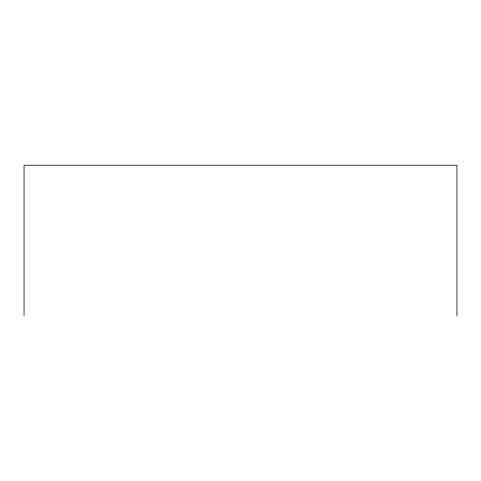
<?xml version="1.0" encoding="UTF-8"?>
<svg xmlns="http://www.w3.org/2000/svg" width="481" height="481" viewBox="0 0 481 481"><rect width="100%" height="100%" fill="white"/><g stroke="black" fill="none" stroke-linecap="round" stroke-linejoin="round"><path stroke-width="0.72" d="M456.95 315.764L456.95 165.236L24.05 165.236L24.05 315.764"/></g></svg>
